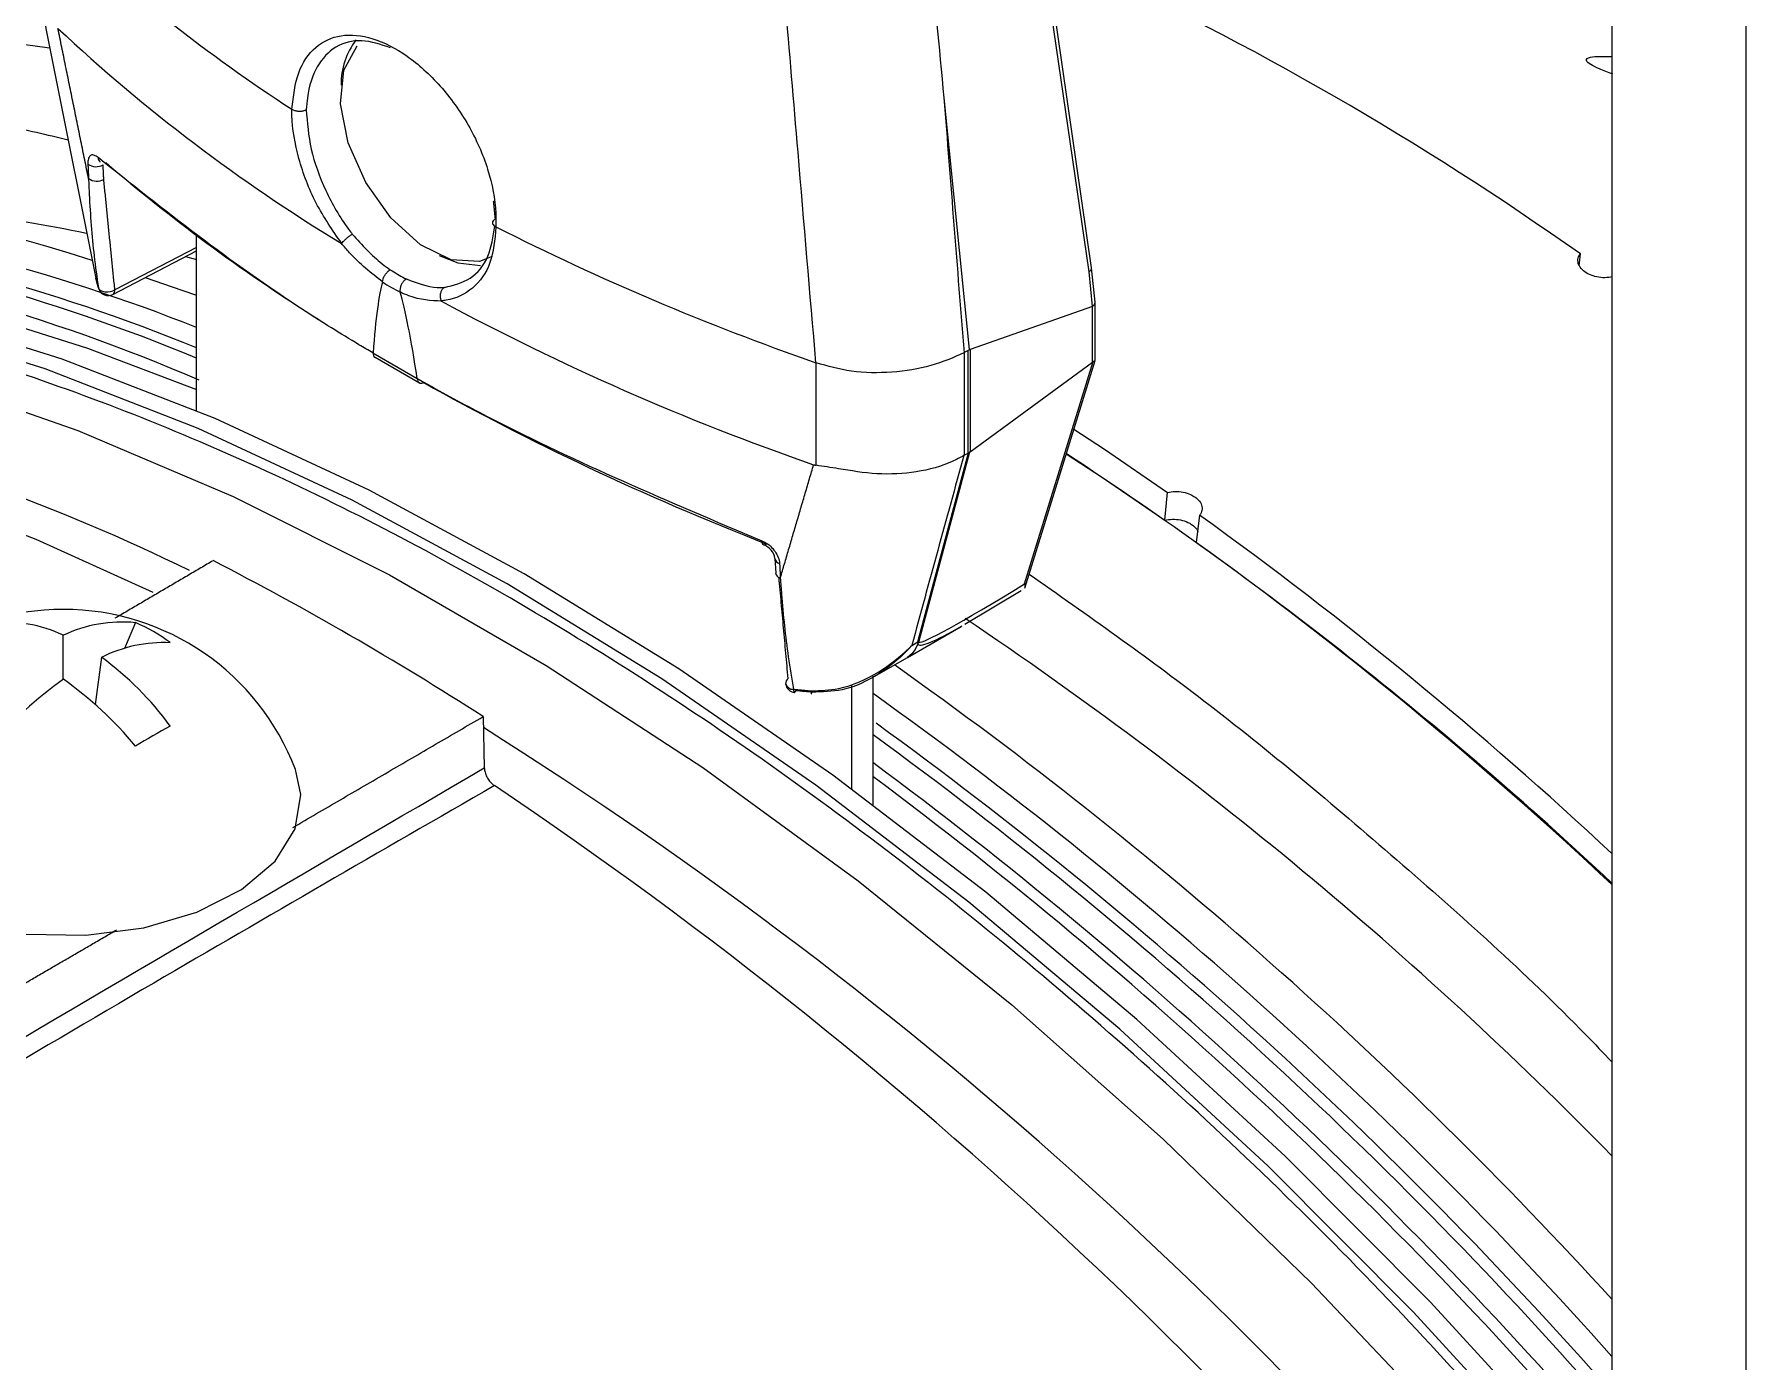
# Model space of a CAD drawing. Extents: x 2 to 136, y 1 to 99.
# Drawn here: x 13.653 to 15.353, y 14.443 to 15.761 of the extents above; entities that cross this region are included whole.
import ezdxf

# ---------------------------------------------------------------- set-up
doc = ezdxf.new("R2010")
doc.units = 0
doc.header["$MEASUREMENT"] = 0
doc.linetypes.add('SLD-Solid', pattern=[0])
doc.layers.add('OBJECT', color=7, linetype='CONTINUOUS')

msp = doc.modelspace()

# ---------------------------------------------------------------- linework, layer by layer
at = {"layer": 'OBJECT', "linetype": 'SLD-Solid', "lineweight": 15}
for p, q in [((15.2201, 16.7515), (15.2201, 9.425)), ((15.353, 16.6747), (15.353, 9.3482)), ((14.7008, 15.5249), (14.6509, 15.8697)), ((14.7034, 15.529), (14.6534, 15.874)), ((14.5566, 15.6977), (14.5817, 15.4477)), ((13.909, 15.6866), (13.909, 15.6866)), ((13.8145, 15.3871), (13.8145, 15.5612)), ((14.1118, 15.5695), (14.1118, 15.5695)), ((13.7313, 15.5025), (13.8145, 15.5458)), ((13.8145, 15.5493), (13.7333, 15.5071)), ((13.8036, 15.5401), (13.8145, 15.5373)), ((15.1877, 15.5311), (15.1888, 15.5427)), ((14.7043, 15.4907), (14.7008, 15.5249)), ((14.7068, 15.4947), (14.7034, 15.5289)), ((13.717, 15.509), (13.7173, 15.5078)), ((14.7041, 15.4906), (14.5828, 15.448)), ((14.7041, 15.4906), (14.7043, 15.4907)), ((14.7041, 15.4353), (14.7041, 15.4906)), ((14.7068, 15.4371), (14.7068, 15.4944)), ((13.9896, 15.4444), (14.0336, 15.419)), ((13.9917, 15.4402), (14.0357, 15.4148)), ((14.4297, 15.3329), (14.4297, 15.4346)), ((14.5766, 15.4447), (14.5769, 15.4448)), ((14.5806, 15.4469), (14.5769, 15.4448)), ((14.5769, 15.4448), (14.5769, 15.3428)), ((14.5806, 15.3449), (14.5806, 15.4469)), ((14.5828, 15.448), (14.5828, 15.3463)), ((14.5828, 15.3463), (14.7041, 15.4353)), ((14.6368, 15.2151), (14.705, 15.4358)), ((14.637, 15.2109), (14.7068, 15.4369)), ((14.5308, 15.1574), (14.5811, 15.3452)), ((14.5822, 15.3459), (14.5319, 15.1581)), ((14.5769, 15.3428), (14.5765, 15.3425)), ((14.5769, 15.3428), (14.5806, 15.3449)), ((14.5811, 15.3452), (14.5806, 15.3449)), ((14.5828, 15.3463), (14.5822, 15.3459)), ((14.776, 15.2784), (14.7787, 15.3059)), ((14.8076, 15.2561), (14.8107, 15.2833)), ((14.3889, 15.2402), (14.3896, 15.2258)), ((14.5773, 15.1752), (14.6335, 15.2086)), ((13.6821, 15.1203), (13.6821, 15.1641)), ((13.7539, 15.1766), (13.743, 15.151)), ((14.5204, 15.1421), (14.5738, 15.1729)), ((14.5248, 15.154), (14.5308, 15.1574)), ((13.72, 15.1422), (13.7139, 15.0952)), ((14.4873, 15.123), (14.5204, 15.1421)), ((14.465, 15.1141), (14.465, 15.0115)), ((14.4862, 15.1233), (14.4862, 14.9958)), ((14.0991, 15.0833), (14.1002, 15.0324))]:
    msp.add_line(p, q, dxfattribs=at)
at = {"layer": 'OBJECT', "linetype": 'SLD-Solid', "lineweight": 15, "flags": 128}
for points in [[(13.6586, 15.7989), (13.671, 15.7352), (13.7157, 15.5121)], [(14.1081, 15.5401), (14.0954, 15.5353), (14.0674, 15.5369), (14.0368, 15.5519), (14.0073, 15.5786), (13.9824, 15.6137), (13.9651, 15.653), (13.9575, 15.6917), (13.9606, 15.7252), (13.9739, 15.7494)], [(13.7179, 15.6349), (13.7181, 15.6347), (13.7186, 15.6343)], [(12.8625, 15.5432), (12.993, 15.5589), (13.1284, 15.5621), (13.2679, 15.5526), (13.4111, 15.5306), (13.5574, 15.4961), (13.7061, 15.4493), (13.8145, 15.4081)], [(15.2201, 14.2731), (15.1634, 14.3386), (15.0229, 14.492), (14.8787, 14.6369), (14.7313, 14.7728), (14.5814, 14.8991), (14.4296, 15.0152), (14.2765, 15.1208), (14.1228, 15.2152), (13.969, 15.2983), (13.8159, 15.3695), (13.6641, 15.4286), (13.5142, 15.4754), (13.3668, 15.5097), (13.2226, 15.5313), (13.0821, 15.5402), (12.9459, 15.5362), (12.8146, 15.5195)], [(15.2201, 14.3028), (15.1804, 14.3484), (15.0399, 14.5018), (14.8957, 14.6467), (14.7483, 14.7826), (14.5984, 14.9089), (14.4465, 15.025), (14.2935, 15.1306), (14.1397, 15.225), (13.986, 15.3081), (13.8329, 15.3793), (13.6811, 15.4384), (13.5312, 15.4852), (13.3838, 15.5195), (13.2396, 15.5411), (13.0991, 15.55), (12.9629, 15.546), (12.8316, 15.5293)], [(14.0555, 15.5413), (14.0739, 15.5338), (14.0966, 15.5312)], [(13.7635, 15.5193), (13.7997, 15.5069), (13.8145, 15.5017)], [(12.6988, 15.4657), (12.8281, 15.491), (12.9629, 15.5032), (13.1024, 15.5022), (13.2462, 15.488), (13.3936, 15.4608), (13.5439, 15.4206), (13.6966, 15.3675), (13.8509, 15.3019), (14.0062, 15.2241), (14.1618, 15.1342), (14.3171, 15.0328), (14.4714, 14.9202), (14.6241, 14.797), (14.7744, 14.6637), (14.9218, 14.5207), (15.0655, 14.3689), (15.2051, 14.2088), (15.2201, 14.1907)], [(13.7333, 15.5071), (13.7312, 15.5059), (13.7288, 15.5051), (13.7263, 15.5047), (13.7237, 15.5048), (13.7214, 15.5053), (13.7194, 15.5062), (13.7179, 15.5075), (13.717, 15.509)], [(13.7712, 15.2064), (13.6553, 15.2591), (13.4922, 15.3216), (13.3315, 15.3698), (13.1739, 15.4034), (13.0201, 15.4222), (12.8709, 15.4261), (12.7271, 15.4151), (12.5893, 15.3893)], [(14.6858, 15.3689), (14.7161, 15.3488), (14.7787, 15.3059)], [(14.6782, 15.3444), (14.7141, 15.3207), (14.776, 15.2783)], [(14.3758, 15.2579), (14.3759, 15.2566), (14.3762, 15.2555), (14.3766, 15.2547), (14.3772, 15.2541), (14.3776, 15.2539), (14.3779, 15.2538), (14.3787, 15.2538), (14.3796, 15.2541), (14.3806, 15.2547)], [(14.5307, 15.1556), (14.5282, 15.15), (14.5247, 15.1455), (14.5204, 15.1421), (14.5204, 15.1421)], [(14.4073, 15.1105), (14.4074, 15.1093), (14.4075, 15.1084), (14.4077, 15.1077), (14.408, 15.1074), (14.4082, 15.1073)], [(14.4248, 15.1088), (14.4248, 15.1076), (14.4249, 15.1068), (14.4249, 15.1062), (14.425, 15.1059), (14.4251, 15.1059), (14.4253, 15.1062), (14.4254, 15.1068), (14.4255, 15.1076)], [(13.4516, 15.0309), (13.4472, 15.0145), (13.4491, 14.9804), (13.4656, 14.9476), (13.4957, 14.9182), (13.5375, 14.8941), (13.5884, 14.8767), (13.6452, 14.8671), (13.7044, 14.8661), (13.7621, 14.8735), (13.8148, 14.889), (13.8592, 14.9116), (13.8924, 14.9399), (13.9125, 14.972), (13.918, 15.006), (13.9126, 15.0309)]]:
    msp.add_lwpolyline(points, dxfattribs=at)
at = {"layer": 'OBJECT', "linetype": 'SLD-Solid', "lineweight": 15}
for centre, radius, start, end in [((14.8158, 17.0817), 1.664, 226.7346, 236.9758), ((13.365, 12.9631), 3.1592, 54.7402, 65.2652), ((13.4728, 14.3836), 1.4063, 82.2401, 103.5471), ((13.4721, 14.3468), 1.4141, 82.02, 103.4748), ((14.8458, 17.0162), 1.7111, 226.9045, 238.7521), ((14.0318, 15.7107), 0.0739, 142.9122, 180.1923), ((13.7222, 15.6386), 0.00558, 181.4929, 228.8798), ((13.7147, 15.6434), 0.014, 234.5018, 299.6947), ((13.201, 13.9701), 1.6469, 71.9645, 98.7588), ((13.7154, 15.629), 0.014, 234.4988, 299.6953), ((13.1611, 13.834), 1.7613, 68.2261, 97.9894), ((13.3662, 13.9272), 1.6706, 78.2944, 86.6561), ((13.1274, 13.795), 1.7819, 67.3206, 97.5202), ((13.1381, 13.8057), 1.7774, 67.6319, 97.5431), ((13.1059, 13.7724), 1.7921, 66.6194, 97.4685), ((15.2881, 17.8998), 2.6103, 243.2151, 250.798), ((13.7266, 15.5114), 0.01, 201.2354, 297.4651), ((13.7287, 15.5064), 0.00465, 302.8181, 8.373), ((15.267, 17.7457), 2.5543, 241.7407, 250.8077), ((12.9602, 13.5037), 1.9215, 63.8342, 89.7341), ((12.4616, 11.9699), 4.0374, 46.9034, 56.7008), ((12.3735, 11.8964), 4.1726, 46.9838, 54.2621), ((14.3722, 15.2378), 0.0169, 8.4701, 71.2583), ((12.3936, 11.9014), 4.1328, 46.8495, 54.2598), ((12.3532, 12.3688), 3.2275, 57.2526, 62.7528), ((14.3947, 15.2411), 0.00585, 187.6586, 258.5116), ((14.3954, 15.2267), 0.00589, 189.0365, 258.3587), ((13.6821, 14.9432), 0.2466, 20.836, 159.164), ((12.2929, 11.7757), 4.1005, 44.4481, 56.136), ((13.6238, 15.0411), 0.1361, 64.606, 95.6229), ((13.7405, 15.0411), 0.1361, 84.3772, 115.394), ((13.6893, 15.025), 0.1648, 53.0804, 66.9249), ((13.782, 15.0183), 0.1385, 87.4104, 116.5871), ((14.5066, 15.1768), 0.0321, 318.8194, 322.7892), ((14.5196, 15.1768), 0.0224, 299.9807, 303.2434), ((13.5351, 14.8892), 0.3134, 36.1156, 53.837), ((11.9586, 11.5335), 4.4119, 42.3325, 54.7092), ((13.8993, 14.8135), 0.3759, 125.2848, 140.2139), ((13.465, 14.8135), 0.3759, 39.7862, 54.715), ((14.4053, 15.1163), 0.00581, 124.8421, 185.3846), ((14.4094, 15.1172), 0.01, 188.3204, 262.6212), ((14.4069, 15.1181), 0.00768, 198.0989, 273.2213), ((14.4074, 15.1092), 0.0021, 292.5713, 354.9341), ((11.9049, 11.4904), 4.4427, 41.7357, 54.4768), ((14.4124, 13.9531), 1.2829, 119.1103, 120.8843), ((11.7914, 11.3999), 4.3374, 37.7698, 57.8535), ((11.8471, 11.4428), 4.4819, 41.1844, 53.9248), ((11.8655, 11.4579), 4.4699, 41.3674, 54.0566), ((11.7422, 11.3396), 4.6049, 40.9514, 53.4236), ((11.5322, 11.1811), 4.6199, 37.0352, 56.0811), ((11.7222, 11.3235), 4.6187, 40.7697, 53.2415)]:
    msp.add_arc(centre, radius, start, end, dxfattribs=at)
for centre, major_axis, ratio, start_param, end_param in [((16.389, 12.807), (-1.5893, 16.547), 0.094708, 1.386105, 1.401617), ((15.5903, 16.1765), (2.2222, -0.1551), 0.524922, 3.753416, 3.909825), ((14.6934, 15.5278), (0.00993, 0.00122), 0.518445, 5.484707, 6.294575), ((14.8165, -1.2321), (-0.8109, 16.7566), 0.01214, 0.033306, 0.097268), ((14.0024, 15.6231), (-0.077, 0.1206), 0.545295, 2.24654, 2.417366), ((14.8165, -1.2321), (-0.8109, 16.7566), 0.01214, 6.170289, 6.234251), ((14.6968, 15.494), (0.01, 0.0005), 0.541019, 5.523122, 6.310211), ((14.4957, 16.2939), (-0.0807, 0.8484), 0.104683, 3.189403, 3.202494), ((14.4957, 16.2945), (-0.085, 0.847), 0.099986, 3.152732, 3.165821), ((14.6968, 15.4088), (0.0087, 0.027), 0.181828, 0.106226, 0.246827), ((15.5903, 16.1765), (2.2222, -0.1551), 0.524922, 3.977578, 4.173815), ((15.9723, 15.9344), (1.7697, 5.6286), 0.198355, 1.738224, 1.771915), ((14.9141, 15.4087), (0.3822, 0.2512), 0.030867, 3.159607, 3.880272), ((14.8925, 15.4262), (0.3616, 0.2711), 0.058139, 3.120341, 3.596852), ((14.8925, 15.4262), (0.3616, 0.2711), 0.058139, 3.067677, 3.120341), ((14.9141, 15.4087), (0.3822, 0.2512), 0.030867, 3.106943, 3.159607)]:
    msp.add_ellipse(centre, major_axis=major_axis, ratio=ratio, start_param=start_param, end_param=end_param, dxfattribs=at)
for points, knots in [([(14.5014, 16.3139), (14.5018, 16.3089), (14.5039, 16.284), (14.5128, 16.1796), (14.5301, 15.9788), (14.5471, 15.7987), (14.5566, 15.6977)], [0, 0, 0, 0, 0.024148, 0.120739, 0.507103, 1, 1, 1, 1]), ([(14.4296, 15.4347), (14.4236, 15.5043), (14.4134, 15.6242), (14.4033, 15.7442), (14.3991, 15.7944)], [0, 0, 0, 0, 0.581449, 1, 1, 1, 1]), ([(13.909, 15.6866), (13.9106, 15.6993), (13.9138, 15.7248), (13.9316, 15.75), (13.9572, 15.762), (13.989, 15.7589), (14.0237, 15.7412), (14.0572, 15.711), (14.0857, 15.6714), (14.1053, 15.6271), (14.1121, 15.5922), (14.1118, 15.5741), (14.1118, 15.5695)], [0, 0, 0, 0, 0.106547, 0.213092, 0.319763, 0.426916, 0.534499, 0.642267, 0.74996, 0.857311, 0.964156, 1, 1, 1, 1]), ([(14.0072, 15.7474), (13.9974, 15.7507), (13.9773, 15.7573), (13.9517, 15.7501), (13.9329, 15.7305), (13.925, 15.7063), (13.9237, 15.69), (13.9234, 15.686)], [0, 0, 0, 0, 0.221643, 0.455581, 0.689564, 0.923447, 1, 1, 1, 1]), ([(15.2211, 15.7214), (15.2163, 15.7232), (15.2068, 15.7266), (15.1975, 15.7314), (15.1932, 15.7358), (15.1981, 15.7392), (15.2118, 15.7389), (15.2201, 15.7388)], [0, 0, 0, 0, 0.118804, 0.237532, 0.387457, 0.632061, 1, 1, 1, 1]), ([(13.2643, 15.6919), (13.3227, 15.693), (13.4396, 15.6953), (13.5818, 15.6811), (13.6659, 15.6612), (13.6868, 15.6562)], [0, 0, 0, 0, 0.428824, 0.857649, 1, 1, 1, 1]), ([(13.909, 15.6866), (13.9098, 15.6861), (13.9115, 15.6852), (13.9147, 15.6846), (13.9181, 15.6845), (13.921, 15.685), (13.9227, 15.6856), (13.9233, 15.686), (13.9234, 15.686)], [0, 0, 0, 0, 0.208439, 0.416878, 0.625338, 0.833869, 0.967125, 1, 1, 1, 1]), ([(13.9586, 15.5532), (13.9496, 15.5662), (13.9315, 15.5924), (13.9146, 15.6377), (13.9092, 15.6692), (13.909, 15.6845), (13.909, 15.6866)], [0, 0, 0, 0, 0.315107, 0.632944, 0.949791, 1, 1, 1, 1]), ([(13.9234, 15.686), (13.9244, 15.6732), (13.9264, 15.6475), (13.9416, 15.6052), (13.9578, 15.5772), (13.9679, 15.564), (13.9691, 15.5623)], [0, 0, 0, 0, 0.31781, 0.635605, 0.953792, 1, 1, 1, 1]), ([(13.7167, 15.6384), (13.7154, 15.6393), (13.7129, 15.6411), (13.7097, 15.6412), (13.7075, 15.6392), (13.7065, 15.6357), (13.7065, 15.633), (13.7065, 15.632)], [0, 0, 0, 0, 0.219063, 0.43802, 0.659217, 0.879998, 1, 1, 1, 1]), ([(13.9896, 15.4444), (13.985, 15.4471), (13.9618, 15.4609), (13.8625, 15.5224), (13.7819, 15.5866), (13.7167, 15.6384)], [0, 0, 0, 0, 0.045653, 0.228294, 1, 1, 1, 1]), ([(13.7072, 15.6175), (13.7074, 15.6123), (13.7085, 15.5863), (13.7112, 15.5497), (13.7155, 15.5195), (13.717, 15.509)], [0, 0, 0, 0, 0.139683, 0.698663, 1, 1, 1, 1]), ([(14.0606, 15.5095), (14.0696, 15.5117), (14.0876, 15.5161), (14.1057, 15.5382), (14.109, 15.5599), (14.1106, 15.5704)], [0, 0, 0, 0, 0.341116, 0.682227, 1, 1, 1, 1]), ([(14.1112, 15.5777), (14.1111, 15.5776), (14.1105, 15.5772), (14.1093, 15.5763), (14.1083, 15.5747), (14.1083, 15.5728), (14.1095, 15.5709), (14.111, 15.57), (14.1118, 15.5695)], [0, 0, 0, 0, 0.032875, 0.166131, 0.374662, 0.583122, 0.791561, 1, 1, 1, 1]), ([(13.9586, 15.5532), (13.9591, 15.5538), (13.96, 15.555), (13.9622, 15.5572), (13.9648, 15.5594), (13.967, 15.561), (13.9684, 15.5619), (13.9689, 15.5622), (13.9691, 15.5623)], [0, 0, 0, 0, 0.214954, 0.429908, 0.644864, 0.859841, 0.951441, 1, 1, 1, 1]), ([(13.9691, 15.5623), (13.9788, 15.5516), (13.991, 15.5383), (14.0041, 15.529), (14.0068, 15.5271)], [0, 0, 0, 0, 0.796377, 1, 1, 1, 1]), ([(14.1118, 15.5695), (14.1106, 15.557), (14.1082, 15.5321), (14.0899, 15.5068), (14.0706, 15.4976), (14.0589, 15.4964), (14.0572, 15.4962)], [0, 0, 0, 0, 0.315568, 0.631102, 0.947588, 1, 1, 1, 1]), ([(13.9582, 15.5533), (13.9583, 15.5532), (13.9584, 15.5532), (13.9585, 15.5531), (13.9586, 15.5531), (13.9586, 15.5532), (13.9586, 15.5532)], [0, 0, 0, 0, 0.344886, 0.69197, 0.859659, 1, 1, 1, 1]), ([(13.9992, 15.5149), (13.9879, 15.5238), (13.9736, 15.5349), (13.9609, 15.5501), (13.9582, 15.5533)], [0, 0, 0, 0, 0.79181, 1, 1, 1, 1]), ([(15.2208, 15.5201), (15.2183, 15.5196), (15.2133, 15.5188), (15.2051, 15.5196), (15.1976, 15.5221), (15.1914, 15.5259), (15.1873, 15.5308), (15.1859, 15.536), (15.1869, 15.5401), (15.1884, 15.5421), (15.1888, 15.5427)], [0, 0, 0, 0, 0.134351, 0.268633, 0.402971, 0.540397, 0.675684, 0.814722, 0.949327, 1, 1, 1, 1]), ([(15.2201, 14.2566), (15.1493, 14.338), (14.9987, 14.5111), (14.754, 14.7455), (14.4927, 14.9617), (14.2264, 15.146), (13.9588, 15.2971), (13.6933, 15.4112), (13.4331, 15.4888), (13.1912, 15.5263), (12.9683, 15.5301), (12.8357, 15.507), (12.7694, 15.4955)], [0, 0, 0, 0, 0.091855, 0.195255, 0.298654, 0.402383, 0.505783, 0.609182, 0.712911, 0.816311, 0.908155, 1, 1, 1, 1]), ([(13.9992, 15.5149), (13.9993, 15.5158), (13.9995, 15.5176), (14.0008, 15.5207), (14.0027, 15.5235), (14.0044, 15.5254), (14.0058, 15.5265), (14.0064, 15.5269), (14.0068, 15.5271)], [0, 0, 0, 0, 0.20994, 0.419876, 0.629821, 0.839759, 0.898245, 1, 1, 1, 1]), ([(14.0068, 15.5271), (14.0115, 15.5242), (14.0169, 15.5208), (14.0222, 15.5182), (14.0228, 15.5179)], [0, 0, 0, 0, 0.886118, 1, 1, 1, 1]), ([(14.0228, 15.5179), (14.0224, 15.5176), (14.0218, 15.5173), (14.0204, 15.5161), (14.0188, 15.5142), (14.0173, 15.5112), (14.0164, 15.5079), (14.0164, 15.506), (14.0165, 15.505)], [0, 0, 0, 0, 0.101755, 0.160241, 0.370179, 0.580124, 0.79006, 1, 1, 1, 1]), ([(14.0576, 15.4959), (14.0471, 15.4964), (14.0338, 15.4971), (14.0194, 15.5036), (14.0165, 15.505)], [0, 0, 0, 0, 0.791837, 1, 1, 1, 1]), ([(14.0228, 15.5179), (14.0333, 15.514), (14.0465, 15.509), (14.0582, 15.5094), (14.0606, 15.5095)], [0, 0, 0, 0, 0.796377, 1, 1, 1, 1]), ([(14.0606, 15.5095), (14.0604, 15.5094), (14.0599, 15.5091), (14.0587, 15.508), (14.0573, 15.506), (14.0564, 15.5029), (14.0562, 15.4994), (14.0569, 15.4973), (14.0572, 15.4962)], [0, 0, 0, 0, 0.048559, 0.140159, 0.355136, 0.570092, 0.785046, 1, 1, 1, 1]), ([(14.0572, 15.4962), (14.0572, 15.4962), (14.0573, 15.4961), (14.0574, 15.496), (14.0575, 15.4959), (14.0576, 15.4959), (14.0576, 15.4959)], [0, 0, 0, 0, 0.159853, 0.363916, 0.750553, 1, 1, 1, 1]), ([(13.9896, 15.4444), (13.9897, 15.4435), (13.99, 15.4419), (13.9909, 15.4405), (13.9916, 15.4403), (13.9917, 15.4403)], [0, 0, 0, 0, 0.461523, 0.923057, 1, 1, 1, 1]), ([(14.5766, 15.4447), (14.5661, 15.4399), (14.5451, 15.4305), (14.5052, 15.4243), (14.4648, 15.4246), (14.4412, 15.4313), (14.4297, 15.4346)], [0, 0, 0, 0, 0.253584, 0.507165, 0.760848, 1, 1, 1, 1]), ([(14.7067, 15.437), (14.7068, 15.437), (14.7069, 15.4368), (14.7063, 15.4362), (14.7053, 15.4359), (14.705, 15.4358)], [0, 0, 0, 0, 0.116965, 0.672334, 1, 1, 1, 1]), ([(14.0336, 15.419), (14.0384, 15.4163), (14.0624, 15.4029), (14.1696, 15.3451), (14.2836, 15.2969), (14.3758, 15.2579)], [0, 0, 0, 0, 0.045653, 0.228294, 1, 1, 1, 1]), ([(14.0336, 15.419), (14.0337, 15.4181), (14.034, 15.4164), (14.0353, 15.4148), (14.0371, 15.4142), (14.0388, 15.4145), (14.0398, 15.4149), (14.04, 15.415)], [0, 0, 0, 0, 0.235914, 0.471834, 0.707753, 0.925409, 1, 1, 1, 1]), ([(14.5765, 15.3425), (14.5727, 15.3405), (14.559, 15.333), (14.53, 15.3252), (14.4905, 15.323), (14.4557, 15.3289), (14.437, 15.3318), (14.4297, 15.3329)], [0, 0, 0, 0, 0.097508, 0.351331, 0.599304, 0.843154, 1, 1, 1, 1]), ([(14.7787, 15.3059), (14.7812, 15.3064), (14.7862, 15.3073), (14.7944, 15.3065), (14.8012, 15.3044), (14.8047, 15.3022), (14.8061, 15.3013)], [0, 0, 0, 0, 0.26891, 0.53767, 0.807263, 1, 1, 1, 1]), ([(14.8071, 15.3006), (14.8087, 15.2991), (14.8119, 15.296), (14.8135, 15.2907), (14.8128, 15.2863), (14.8112, 15.2841), (14.8107, 15.2833)], [0, 0, 0, 0, 0.287441, 0.57498, 0.857992, 1, 1, 1, 1]), ([(14.776, 15.2783), (14.7785, 15.2787), (14.7835, 15.2797), (14.7917, 15.2788), (14.7982, 15.2768), (14.8014, 15.2749), (14.8026, 15.2742)], [0, 0, 0, 0, 0.280267, 0.56046, 0.83934, 1, 1, 1, 1]), ([(14.8033, 15.2737), (14.8051, 15.2723), (14.8077, 15.2703), (14.8086, 15.2678), (14.8089, 15.267)], [0, 0, 0, 0, 0.686903, 1, 1, 1, 1]), ([(14.3758, 15.2579), (14.3777, 15.257), (14.3817, 15.2551), (14.387, 15.2502), (14.391, 15.2445), (14.3931, 15.2393), (14.3934, 15.2364), (14.3935, 15.2354)], [0, 0, 0, 0, 0.219063, 0.43802, 0.659217, 0.879998, 1, 1, 1, 1]), ([(14.3942, 15.221), (14.3946, 15.2156), (14.3965, 15.1891), (14.4004, 15.1518), (14.4055, 15.1212), (14.4073, 15.1105)], [0, 0, 0, 0, 0.139683, 0.698663, 1, 1, 1, 1]), ([(14.6368, 15.2151), (14.6368, 15.215), (14.6373, 15.2135), (14.6372, 15.2125), (14.6371, 15.2114)], [0, 0, 0, 0, 0.019972, 1, 1, 1, 1]), ([(14.6413, 15.2249), (14.6993, 15.1841), (14.8224, 15.0975), (15.0069, 14.9424), (15.1423, 14.8215), (15.2115, 14.7494), (15.2201, 14.7404)], [0, 0, 0, 0, 0.294247, 0.623776, 0.953306, 1, 1, 1, 1]), ([(14.4248, 15.1088), (14.434, 15.1091), (14.4576, 15.1101), (14.4916, 15.1258), (14.514, 15.1432), (14.5239, 15.153), (14.5247, 15.1539), (14.5248, 15.154)], [0, 0, 0, 0, 0.244744, 0.626729, 0.967928, 0.996144, 1, 1, 1, 1]), ([(14.5248, 15.154), (14.5247, 15.1539), (14.5238, 15.1529), (14.521, 15.1497), (14.5109, 15.1395), (14.4901, 15.1231), (14.4591, 15.1082), (14.4357, 15.1078), (14.4255, 15.1076)], [0, 0, 0, 0, 0.003659, 0.034965, 0.112488, 0.381452, 0.732442, 1, 1, 1, 1]), ([(9.9322, 12.3504), (10.2772, 12.5932), (10.9673, 13.0786), (12.0083, 13.764), (13.0527, 14.4206), (13.7511, 14.8285), (14.1002, 15.0324)], [0, 0, 0, 0, 0.249572, 0.499144, 0.749572, 1, 1, 1, 1]), ([(14.1002, 15.0324), (14.1004, 15.031), (14.1007, 15.0281), (14.1026, 15.0233), (14.1053, 15.0191), (14.1081, 15.0163), (14.1097, 15.0151), (14.1102, 15.0148)], [0, 0, 0, 0, 0.227367, 0.454729, 0.682095, 0.90946, 1, 1, 1, 1]), ([(14.1102, 15.0148), (13.9974, 14.9496), (13.6365, 14.7412), (13.018, 14.3709), (12.2551, 13.896), (11.4831, 13.395), (10.7121, 12.8763), (10.1995, 12.5145), (9.9433, 12.3336)], [0, 0, 0, 0, 0.080895, 0.258852, 0.443965, 0.629078, 0.814539, 1, 1, 1, 1])]:
    msp.add_open_spline(points, degree=3, knots=knots, dxfattribs=at)
for points in [[(13.7072, 15.6175), (13.6768, 15.7667)], [(13.7065, 15.632), (13.7072, 15.6175)], [(13.7223, 15.6168), (13.7216, 15.6312)], [(13.7333, 15.5071), (13.7223, 15.6168)], [(14.1112, 15.5777), (14.1095, 15.5952)], [(13.717, 15.509), (13.7144, 15.5188)], [(13.9992, 15.5149), (13.9992, 15.5149)], [(14.0165, 15.505), (14.0165, 15.505)], [(13.9896, 15.4444), (13.9896, 15.4444)], [(14.4297, 15.4346), (14.4296, 15.4347)], [(14.0336, 15.419), (14.0336, 15.419)], [(14.3942, 15.221), (14.4273, 15.3334)], [(14.4273, 15.3334), (14.4297, 15.3329)], [(14.5811, 15.3452), (14.5822, 15.3459)], [(14.8061, 15.3013), (14.8071, 15.3006)], [(14.8026, 15.2742), (14.8033, 15.2737)], [(13.8309, 15.2381), (13.7334, 15.1809)], [(14.3935, 15.2354), (14.3942, 15.221)], [(14.402, 15.1211), (14.3929, 15.2217)], [(14.4073, 15.1105), (14.4248, 15.1088)], [(14.4255, 15.1076), (14.4094, 15.109)], [(13.91, 14.9732), (14.0991, 15.0833)], [(13.6407, 14.8166), (13.7352, 14.8716)]]:
    msp.add_open_spline(points, degree=1, dxfattribs=at)

doc.saveas('drawing.dxf')
